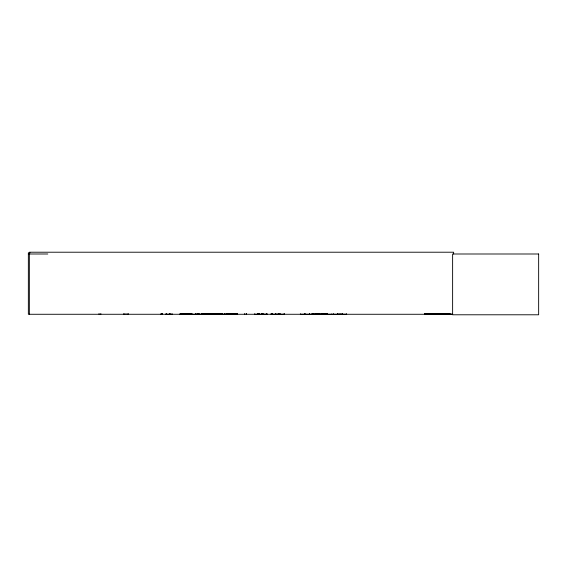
<?xml version="1.0" encoding="UTF-8"?>
<svg xmlns="http://www.w3.org/2000/svg" width="567" height="567" viewBox="0 0 567 567"><rect width="100%" height="100%" fill="white"/><g stroke="black" fill="none" stroke-linecap="round" stroke-linejoin="round"><path stroke-width="0.85" d="M257.595 314.196L257.652 313.771M266.773 314.196L266.71 313.771M424.456 313.87L424.463 314.26L424.463 313.87L449.22 313.87L449.22 314.253M424.456 314.054L449.22 314.033M254.519 314.274L267.05 314.146M254.689 314.196L254.725 313.771M262.904 314.21L262.819 313.771M205.573 313.643L205.495 314.274L205.467 313.771M333.254 314.274L346.685 314.224M165.826 314.21L172.063 314.21M191.788 314.274L222.937 314.238M197.741 314.21L197.741 313.771M309.575 314.196L309.504 313.771M160.709 314.224L161.063 314.196M213.858 314.196L213.872 313.813M223.993 314.253L224.419 314.196M327.662 314.238L327.343 313.87L311.73 314.224L327.598 314.274L327.577 313.643M312.254 313.643L312.254 314.274L312.374 313.643M327.343 313.87L327.124 314.253M278.418 314.21L278.454 313.813M333.488 314.21L333.531 313.813L333.566 314.274M166.081 314.21L166.131 313.813M192.078 314.21L192.128 313.813L192.178 314.274M198.003 314.21L198.046 313.813M228.572 314.21L228.629 313.813L228.678 314.274M233.179 314.21L233.235 313.813L233.292 314.274M323.559 314.274L323.303 313.87L322.977 314.224L323.339 314.054M324.345 314.274L324.09 313.87L323.771 314.224L324.133 314.054M30.122 252.854L28.35 252.854L28.35 314.274L452.735 314.274M28.35 253.995L47.798 253.995M179.98 313.877L191.327 313.877M211.576 313.877L222.93 313.877M226.283 313.877L237.637 313.877M179.959 314.04L191.348 314.04M211.555 314.026L222.951 314.026M226.261 314.026L237.658 314.026M179.966 314.238L191.341 314.238M226.268 314.238L237.651 314.238M284.478 314.253L271.04 314.224L270.962 313.771M424.449 314.238L451.155 314.253L451.155 313.771M233.739 313.813L233.802 314.21M210.159 314.196L210.024 313.771M312.878 314.054L312.537 314.253L312.842 313.87L313.154 314.238L313.104 313.771M275.64 314.196L275.675 313.643M271.359 314.21L271.352 313.771M205.41 314.224L205.367 313.643M199.208 314.21L199.159 313.813M209.577 314.21L209.613 313.771M203.34 314.21L203.298 313.813M284.237 314.21L284.202 313.813M202.355 314.21L202.362 313.643M202.171 314.196L202.086 313.643M312.056 313.87L312.367 314.238M449.149 313.87L449.156 314.26M453.621 253.995L453.621 252.216L29.349 252.216L29.349 314.274M450.396 313.771L450.396 314.274M446.753 313.643L446.753 314.274M446.435 313.643L446.435 314.274M445.995 313.643L445.995 314.274M445.676 313.643L445.676 314.274M442.033 313.771L442.033 314.274M441.275 313.771L441.275 314.274M346.38 313.771L346.38 314.274M342.298 313.643L342.298 314.274M342.05 313.643L342.05 314.274M340.71 313.771L340.71 314.274M339.229 313.771L339.229 314.274M337.897 313.643L337.897 314.274M337.648 313.643L337.648 314.274M331.978 313.771L331.978 314.274L300.375 314.253L300.382 313.771M327.258 313.643L327.258 314.274M322.857 313.771L322.857 314.274M321.539 313.771L321.539 314.274M318.938 313.643L318.938 314.274M318.817 313.643L318.817 314.274M318.087 313.771L318.087 314.274M309.646 313.771L309.646 314.274M305.096 313.643L305.103 314.274M304.777 313.643L304.791 314.274M284.159 313.771L284.159 314.274M280.084 313.643L280.084 314.274M279.836 313.643L279.836 314.274M278.496 313.771L278.496 314.274M277.015 313.771L277.015 314.274M275.569 313.771L275.569 314.274M275.427 313.643L275.427 314.274M272.472 313.643L272.472 314.274M272.309 313.643L272.309 314.274M267.05 313.771L267.05 314.274M263.088 313.771L263.088 314.274M262.762 313.771L262.762 314.274M262.649 313.643L262.649 314.274M261.989 313.643L262.004 314.274M261.777 313.643L261.777 314.274M259.452 313.643L259.452 314.274M259.162 313.643L259.162 314.274M258.361 313.771L258.361 314.274M257.928 313.771L257.928 314.274M246.418 313.516L246.418 314.274M246.184 313.516L246.184 314.274M244.646 313.516L244.646 314.274M233.618 313.771L233.682 314.274M232.64 313.643L232.633 314.274M231.96 314.054L231.938 313.643M231.783 313.643L231.783 314.274M225.546 313.643L225.546 314.274M224.56 313.771L224.56 314.274M224.504 313.771L224.504 314.274M215.786 313.516L215.786 314.274M215.219 314.196L215.141 313.516M214.978 313.643L214.978 314.274M213.936 313.771L213.993 314.274M213.001 313.516L213.001 314.274M210.754 313.643L210.754 314.274M210.435 313.643L210.364 314.274M210.123 313.771L210.123 314.274M209.967 313.771L209.967 314.274M209.4 313.771L209.4 314.274M209.223 313.771L209.223 314.274M208.982 313.643L208.982 314.274M208.826 313.771L208.826 314.274M208.195 313.771L208.195 314.274M208.046 313.771L208.046 314.274M207.543 313.771L207.543 314.274M206.842 313.771L206.842 314.274M206.792 313.771L206.792 314.274M206.416 313.771L206.324 314.274M206.041 313.771L206.041 314.274M205.949 313.771L205.949 314.274M205.778 313.643L205.778 314.274M205.729 313.771L205.729 314.274M205.034 314.274L205.034 313.771L204.949 314.274M204.8 313.771L204.8 314.274M204.581 313.771L204.581 314.274M203.248 313.771L203.248 314.274M201.405 313.643L201.405 314.274M201.2 313.643L201.2 314.274M199.109 313.771L199.109 314.274M198.096 313.771L198.096 314.274M196.012 313.643L196.012 314.274M195.806 313.643L195.806 314.274M172.155 313.771L172.155 314.274M170.036 313.643L170.036 314.274M169.831 313.643L169.831 314.274M166.181 313.771L166.181 314.274M162.495 313.516L162.495 314.274M162.183 313.643L162.19 314.274M161.609 313.516L161.609 314.274M161.205 313.771L161.205 314.274M161.141 313.771L161.141 314.274M128.284 313.516L128.284 314.274M127.029 313.516L127.029 314.274M124.988 313.516L124.988 314.274M123.783 313.516L123.783 314.274M100.82 313.516L100.82 314.274M99.041 313.516L99.041 314.274M315.309 313.87C314.281 314.331 316.322 314.359 315.309 313.87M316.095 313.87C315.068 314.331 317.116 314.359 316.095 313.87M326.557 313.87C325.529 314.331 327.577 314.359 326.557 313.87M538.65 253.995L452.622 253.995L452.622 314.784L538.65 314.784L538.65 253.995M262.33 314.274L262.315 313.643L262.28 314.274M214.255 314.274L214.255 313.516L214.206 314.274"/></g></svg>
